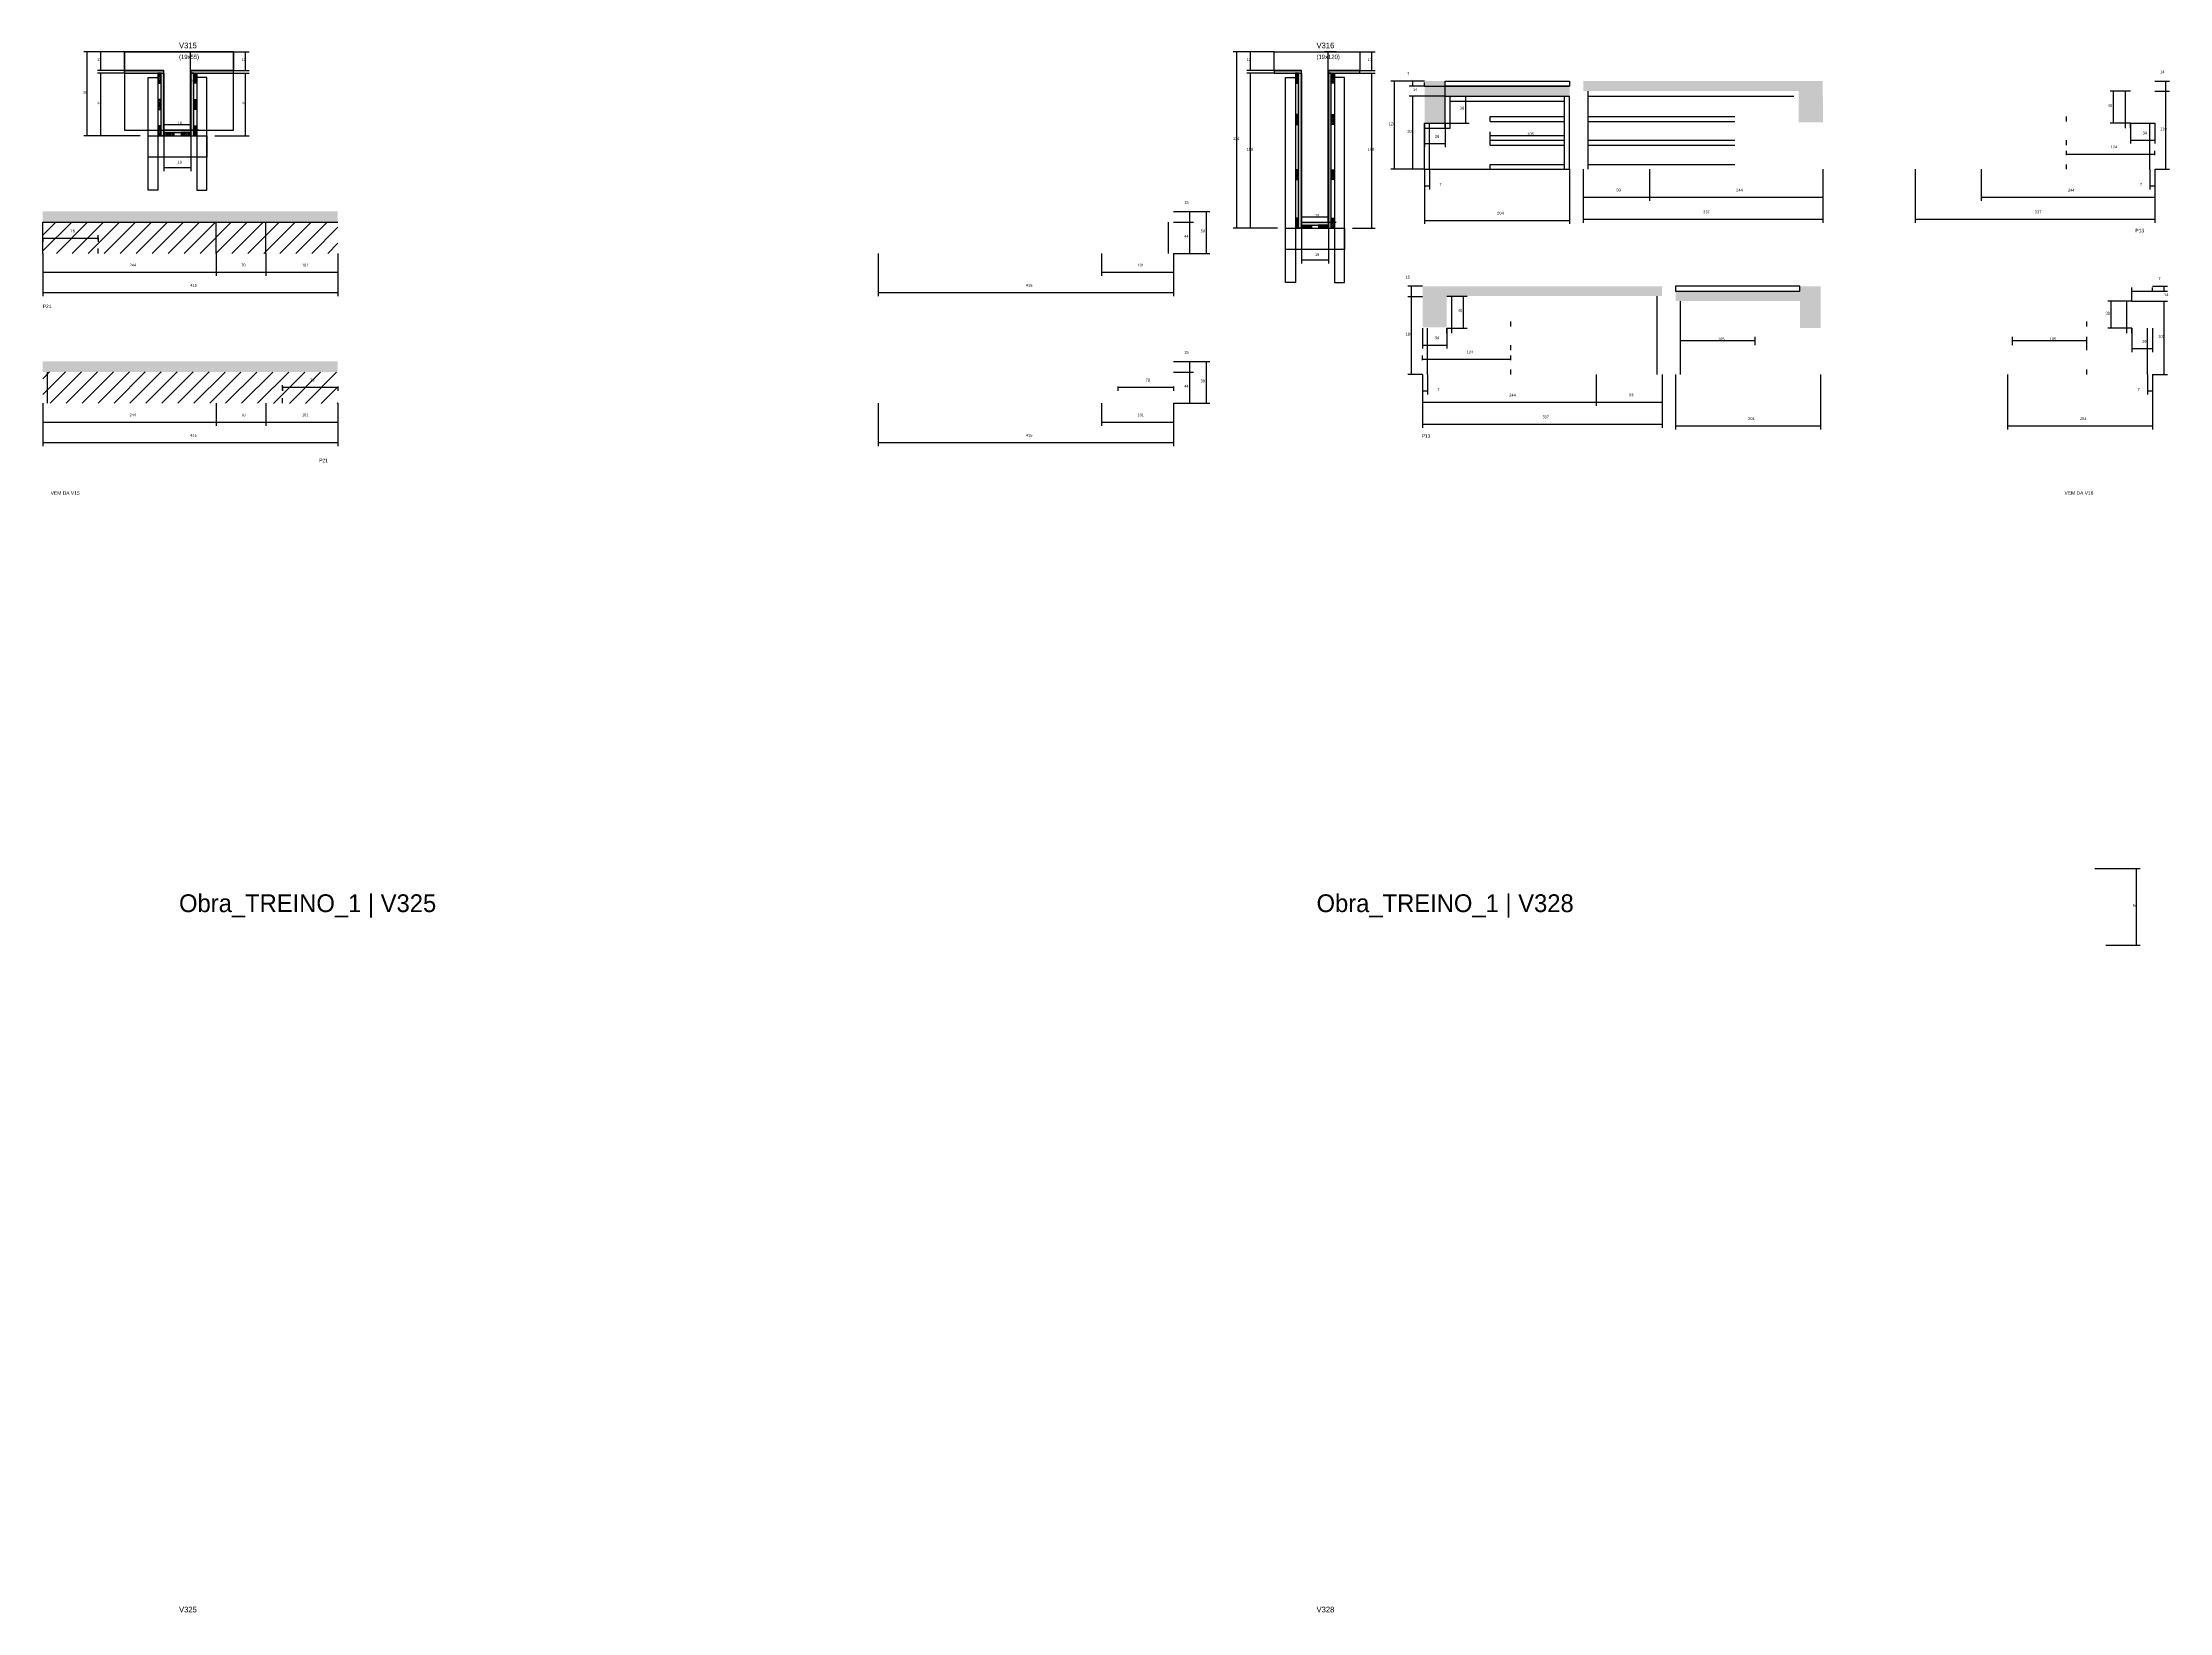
# Model space of a CAD drawing. Header units: metres. Extents: x -2848 to 22762, y -45195 to 1016.
# Drawn here: x 6208 to 9200, y -4395 to -2187 of the extents above; entities that cross this region are included whole.
import ezdxf

# ---------------------------------------------------------------- set-up
doc = ezdxf.new("R2010")
doc.units = ezdxf.units.M
for name, color, linetype in [('CONCRETO', 251, 'Continuous'), ('COTA', 4, 'Continuous'), ('Cota Seção (2x)', 4, 'Continuous'), ('Hachura', 253, 'Continuous'), ('LABEL_ID', 3, 'Continuous'), ('Madeira', 126, 'Continuous'), ('NOMENCLATURA', 7, 'Continuous'), ('Painéis', 200, 'Continuous'), ('REAPROVEITAMENTO', 251, 'Continuous'), ('SARR_2.2x7', 40, 'Continuous'), ('SARR_3.5x7', 81, 'Continuous'), ('Texto Seção', 7, 'Continuous')]:
    doc.layers.add(name, color=color, linetype=linetype)

msp = doc.modelspace()

# ---------------------------------------------------------------- hatches: boundary and pattern name
at = {"layer": 'COTA'}
h = msp.add_hatch(dxfattribs=at)
h.set_pattern_fill('AR-CONC', scale=0.03)
h.paths.add_polyline_path([(8181, -2300.2), (8181, -2262.2), (8181, -2262.2), (8355.9, -2262.2), (8355.9, -2262.2), (8355.9, -2248.2), (8355.9, -2248.2), (8181, -2248.2), (8181, -2248.2), (8181, -2241.2), (8181, -2241.2), (8152, -2241.2), (8152, -2241.2), (8152, -2300.2), (8152, -2300.2), (8181, -2300.2)])
h = msp.add_hatch(dxfattribs=at)
h.set_pattern_fill('AR-CONC', scale=0.03)
h.paths.add_polyline_path([(8375.2, -2255.2), (8678.2, -2255.2), (8678.2, -2255.2), (8678.2, -2299.2), (8678.2, -2299.2), (8712.2, -2299.2), (8712.2, -2299.2), (8712.1, -2241.2), (8712.1, -2241.2), (8375.2, -2241.2), (8375.2, -2241.2), (8375.2, -2255.2)])
h = msp.add_hatch(dxfattribs=at)
h.set_pattern_fill('AR-CONC', scale=0.03)
h.paths.add_polyline_path([(6623.3, -2439.4), (6623.3, -2424.4), (6623.3, -2424.4), (6208, -2424.4), (6208, -2424.4), (6208.3, -2439.4), (6208.3, -2439.4), (6623.3, -2439.4)])
h = msp.add_hatch(dxfattribs=at)
h.set_pattern_fill('AR-CONC', scale=0.03)
h.paths.add_polyline_path([(8486.1, -2543.6), (8183.1, -2543.6), (8183.1, -2543.6), (8183.1, -2587.6), (8183.1, -2587.6), (8149.1, -2587.6), (8149.1, -2587.6), (8149.2, -2529.6), (8149.2, -2529.6), (8486.1, -2529.6), (8486.1, -2529.6), (8486.1, -2543.6)])
h = msp.add_hatch(dxfattribs=at)
h.set_pattern_fill('AR-CONC', scale=0.03)
h.paths.add_polyline_path([(8680, -2588.6), (8680, -2550.6), (8680, -2550.6), (8505, -2550.6), (8505, -2550.6), (8505, -2536.6), (8505, -2536.6), (8680, -2536.6), (8680, -2536.6), (8680, -2529.6), (8680, -2529.6), (8709, -2529.6), (8709, -2529.6), (8709, -2588.6), (8709, -2588.6), (8680, -2588.6)])
h = msp.add_hatch(dxfattribs=at)
h.set_pattern_fill('AR-CONC', scale=0.03)
h.paths.add_polyline_path([(6623.3, -2650.3), (6623.3, -2635.3), (6623.3, -2635.3), (6208, -2635.3), (6208, -2635.3), (6208.3, -2650.3), (6208.3, -2650.3), (6623.3, -2650.3)])
at = {"layer": 'Hachura'}
h = msp.add_hatch(color=8, dxfattribs=at)
h.dxf.hatch_style = 1
h.paths.add_polyline_path([(6378.8, -2230), (6378.8, -2226), (6378.8, -2226), (6323.2, -2226), (6323.2, -2226), (6323.2, -2230), (6323.2, -2230), (6378.8, -2230)])
h = msp.add_hatch(dxfattribs=at)
h.set_pattern_fill('ANSI31', scale=0.5)
h.paths.add_polyline_path([(6370.4, -2244), (6374.8, -2244), (6374.8, -2244), (6374.8, -2230), (6374.8, -2230), (6370.4, -2230), (6370.4, -2230), (6370.4, -2244)])
h = msp.add_hatch(color=8, dxfattribs=at)
h.dxf.hatch_style = 1
h.paths.add_polyline_path([(6374.8, -2230), (6378.8, -2230), (6378.8, -2230), (6378.8, -2318), (6378.8, -2318), (6374.8, -2318), (6374.8, -2318), (6374.8, -2230)])
h = msp.add_hatch(color=8, dxfattribs=at)
h.dxf.hatch_style = 1
h.paths.add_polyline_path([(6476.8, -2230), (6476.8, -2226), (6476.8, -2226), (6416.8, -2226), (6416.8, -2226), (6416.8, -2230), (6416.8, -2230), (6476.8, -2230)])
h = msp.add_hatch(color=8, dxfattribs=at)
h.dxf.hatch_style = 1
h.paths.add_polyline_path([(6420.8, -2228), (6416.8, -2228), (6416.8, -2228), (6416.8, -2318), (6416.8, -2318), (6420.8, -2318), (6420.8, -2318), (6420.8, -2228)])
h = msp.add_hatch(dxfattribs=at)
h.set_pattern_fill('ANSI31', scale=0.5)
h.paths.add_polyline_path([(6425.2, -2244), (6420.8, -2244), (6420.8, -2244), (6420.8, -2230), (6420.8, -2230), (6425.2, -2230), (6425.2, -2230), (6425.2, -2244)])
h = msp.add_hatch(color=8, dxfattribs=at)
h.dxf.hatch_style = 1
h.paths.add_polyline_path([(7978.8, -2230), (7978.8, -2226), (7978.8, -2226), (7940.2, -2226), (7940.2, -2226), (7940.2, -2230), (7940.2, -2230), (7978.8, -2230)])
h = msp.add_hatch(dxfattribs=at)
h.set_pattern_fill('ANSI31', scale=0.5)
h.paths.add_polyline_path([(7970.4, -2244), (7974.8, -2244), (7974.8, -2244), (7974.8, -2230), (7974.8, -2230), (7970.4, -2230), (7970.4, -2230), (7970.4, -2244)])
h = msp.add_hatch(color=8, dxfattribs=at)
h.dxf.hatch_style = 1
h.paths.add_polyline_path([(7974.8, -2230), (7978.8, -2230), (7978.8, -2230), (7978.8, -2448), (7978.8, -2448), (7974.8, -2448), (7974.8, -2448), (7974.8, -2230)])
h = msp.add_hatch(color=8, dxfattribs=at)
h.dxf.hatch_style = 1
h.paths.add_polyline_path([(8060.8, -2230), (8060.8, -2226), (8060.8, -2226), (8016.8, -2226), (8016.8, -2226), (8016.8, -2230), (8016.8, -2230), (8060.8, -2230)])
h = msp.add_hatch(color=8, dxfattribs=at)
h.dxf.hatch_style = 1
h.paths.add_polyline_path([(8020.8, -2228), (8016.8, -2228), (8016.8, -2228), (8016.8, -2448), (8016.8, -2448), (8020.8, -2448), (8020.8, -2448), (8020.8, -2228)])
h = msp.add_hatch(dxfattribs=at)
h.set_pattern_fill('ANSI31', scale=0.5)
h.paths.add_polyline_path([(8025.2, -2244), (8020.8, -2244), (8020.8, -2244), (8020.8, -2230), (8020.8, -2230), (8025.2, -2230), (8025.2, -2230), (8025.2, -2244)])
h = msp.add_hatch(dxfattribs=at)
h.set_pattern_fill('ANSI31', scale=0.5)
h.paths.add_polyline_path([(6370.4, -2281), (6374.8, -2281), (6374.8, -2281), (6374.8, -2267), (6374.8, -2267), (6370.4, -2267), (6370.4, -2267), (6370.4, -2281)])
h = msp.add_hatch(dxfattribs=at)
h.set_pattern_fill('ANSI31', scale=0.5)
h.paths.add_polyline_path([(6425.2, -2281), (6420.8, -2281), (6420.8, -2281), (6420.8, -2267), (6420.8, -2267), (6425.2, -2267), (6425.2, -2267), (6425.2, -2281)])
h = msp.add_hatch(dxfattribs=at)
h.set_pattern_fill('ANSI31', scale=0.5)
h.paths.add_polyline_path([(7970.4, -2302), (7974.8, -2302), (7974.8, -2302), (7974.8, -2288), (7974.8, -2288), (7970.4, -2288), (7970.4, -2288), (7970.4, -2302)])
h = msp.add_hatch(dxfattribs=at)
h.set_pattern_fill('ANSI31', scale=0.5)
h.paths.add_polyline_path([(8025.2, -2302), (8020.8, -2302), (8020.8, -2302), (8020.8, -2288), (8020.8, -2288), (8025.2, -2288), (8025.2, -2288), (8025.2, -2302)])
h = msp.add_hatch(dxfattribs=at)
h.set_pattern_fill('ANSI31', scale=0.5)
h.paths.add_polyline_path([(6370.4, -2318), (6374.8, -2318), (6374.8, -2318), (6374.8, -2304), (6374.8, -2304), (6370.4, -2304), (6370.4, -2304), (6370.4, -2318)])
h = msp.add_hatch(color=8, dxfattribs=at)
h.dxf.hatch_style = 1
h.paths.add_polyline_path([(6416.8, -2313.6), (6416.8, -2310), (6416.8, -2310), (6378.8, -2310), (6378.8, -2310), (6378.8, -2313.6), (6378.8, -2313.6), (6416.8, -2313.6)])
h = msp.add_hatch(dxfattribs=at)
h.set_pattern_fill('ANSI31', scale=0.5)
h.paths.add_polyline_path([(6378.8, -2318), (6378.8, -2313.6), (6378.8, -2313.6), (6392.8, -2313.6), (6392.8, -2313.6), (6392.8, -2318), (6392.8, -2318), (6378.8, -2318)])
h = msp.add_hatch(dxfattribs=at)
h.set_pattern_fill('ANSI31', scale=0.5)
h.paths.add_polyline_path([(6416.8, -2318), (6416.8, -2313.6), (6416.8, -2313.6), (6402.8, -2313.6), (6402.8, -2313.6), (6402.8, -2318), (6402.8, -2318), (6416.8, -2318)])
h = msp.add_hatch(dxfattribs=at)
h.set_pattern_fill('ANSI31', scale=0.5)
h.paths.add_polyline_path([(6425.2, -2318), (6420.8, -2318), (6420.8, -2318), (6420.8, -2304), (6420.8, -2304), (6425.2, -2304), (6425.2, -2304), (6425.2, -2318)])
h = msp.add_hatch(dxfattribs=at)
h.set_pattern_fill('ANSI31', scale=0.5)
h.paths.add_polyline_path([(7970.4, -2379.7), (7974.8, -2379.7), (7974.8, -2379.7), (7974.8, -2365.7), (7974.8, -2365.7), (7970.4, -2365.7), (7970.4, -2365.7), (7970.4, -2379.7)])
h = msp.add_hatch(dxfattribs=at)
h.set_pattern_fill('ANSI31', scale=0.5)
h.paths.add_polyline_path([(8025.2, -2379.7), (8020.8, -2379.7), (8020.8, -2379.7), (8020.8, -2365.7), (8020.8, -2365.7), (8025.2, -2365.7), (8025.2, -2365.7), (8025.2, -2379.7)])
h = msp.add_hatch(dxfattribs=at)
h.set_pattern_fill('ANSI31', scale=0.5)
h.paths.add_polyline_path([(7970.4, -2448), (7974.8, -2448), (7974.8, -2448), (7974.8, -2434), (7974.8, -2434), (7970.4, -2434), (7970.4, -2434), (7970.4, -2448)])
h = msp.add_hatch(color=8, dxfattribs=at)
h.dxf.hatch_style = 1
h.paths.add_polyline_path([(8016.8, -2443.6), (8016.8, -2440), (8016.8, -2440), (7978.8, -2440), (7978.8, -2440), (7978.8, -2443.6), (7978.8, -2443.6), (8016.8, -2443.6)])
h = msp.add_hatch(dxfattribs=at)
h.set_pattern_fill('ANSI31', scale=0.5)
h.paths.add_polyline_path([(7978.8, -2448), (7978.8, -2443.6), (7978.8, -2443.6), (7992.8, -2443.6), (7992.8, -2443.6), (7992.8, -2448), (7992.8, -2448), (7978.8, -2448)])
h = msp.add_hatch(dxfattribs=at)
h.set_pattern_fill('ANSI31', scale=0.5)
h.paths.add_polyline_path([(8016.8, -2448), (8016.8, -2443.6), (8016.8, -2443.6), (8002.8, -2443.6), (8002.8, -2443.6), (8002.8, -2448), (8002.8, -2448), (8016.8, -2448)])
h = msp.add_hatch(dxfattribs=at)
h.set_pattern_fill('ANSI31', scale=0.5)
h.paths.add_polyline_path([(8025.2, -2448), (8020.8, -2448), (8020.8, -2448), (8020.8, -2434), (8020.8, -2434), (8025.2, -2434), (8025.2, -2434), (8025.2, -2448)])
at = {"layer": 'REAPROVEITAMENTO'}
h = msp.add_hatch(dxfattribs=at)
h.set_pattern_fill('ANSI31', scale=5)
h.paths.add_polyline_path([(6623.3, -2483.4), (6623.3, -2439.4), (6623.3, -2439.4), (6208.3, -2439.4), (6208.3, -2439.4), (6208.3, -2483.4), (6208.3, -2483.4), (6623.3, -2483.4)])
h = msp.add_hatch(dxfattribs=at)
h.set_pattern_fill('ANSI31', scale=5)
h.paths.add_polyline_path([(6208.3, -2694), (6208.3, -2650), (6208.3, -2650), (6623.3, -2650.5), (6623.3, -2650.5), (6623.3, -2694.5), (6623.3, -2694.5), (6208.3, -2694)])

# ---------------------------------------------------------------- linework, layer by layer
at = {"layer": 'CONCRETO'}
for points in [[(6323.2, -2226), (6323.2, -2200), (6476.8, -2200), (6476.8, -2226), (6416.8, -2226), (6416.8, -2310), (6378.8, -2310), (6378.8, -2226)], [(6323.2, -2310), (6476.8, -2310), (6476.8, -2200), (6323.2, -2200)], [(7940.2, -2226), (7940.2, -2200), (8060.8, -2200), (8060.8, -2226), (8016.8, -2226), (8016.8, -2440), (7978.8, -2440), (7978.8, -2226)]]:
    msp.add_lwpolyline(points, close=True, dxfattribs=at)
at = {"layer": 'COTA'}
for p, q in [((6323.2, -2200), (6265.9, -2200)), ((6270.9, -2318), (6270.9, -2200)), ((6323.2, -2200), (6285.2, -2200)), ((6290.2, -2226), (6290.2, -2200)), ((6476.8, -2200), (6498.7, -2200)), ((6493.7, -2226), (6493.7, -2200)), ((7940.2, -2200), (7882.8, -2200)), ((7887.8, -2448), (7887.8, -2200)), ((7940.2, -2200), (7902.1, -2200)), ((7907.1, -2226), (7907.1, -2200)), ((8060.8, -2200), (8082.6, -2200)), ((8077.6, -2226), (8077.6, -2200)), ((6323.2, -2226), (6285.2, -2226)), ((6323.2, -2230), (6285.2, -2230)), ((6290.2, -2318), (6290.2, -2230)), ((6476.8, -2226), (6498.7, -2226)), ((6476.8, -2230), (6498.7, -2230)), ((6493.7, -2318), (6493.7, -2230)), ((7940.2, -2226), (7902.1, -2226)), ((7940.2, -2230), (7902.1, -2230)), ((7907.1, -2448), (7907.1, -2230)), ((8060.8, -2226), (8082.6, -2226)), ((8060.8, -2230), (8082.6, -2230)), ((8077.6, -2448), (8077.6, -2230)), ((8152, -2241.2), (8130.5, -2241.2)), ((8135.5, -2248.2), (8135.5, -2241.2)), ((8152, -2248.2), (8152, -2243.2)), ((8181, -2262.2), (8181, -2243.2)), ((9178.9, -2241.2), (9199.7, -2241.2)), ((9194.7, -2255.2), (9194.7, -2241.2)), ((8152, -2248.2), (8130.5, -2248.2)), ((8181, -2262.2), (8130.5, -2262.2)), ((8135.5, -2365.2), (8135.5, -2262.2)), ((8152, -2248.2), (8181, -2248.2)), ((9178.9, -2255.2), (9199.7, -2255.2)), ((9178.9, -2255.2), (9199.7, -2255.2)), ((9194.7, -2365.2), (9194.7, -2255.2)), ((6345.2, -2318), (6265.9, -2318)), ((6345.2, -2318), (6285.2, -2318)), ((6378.8, -2318), (6378.8, -2367.7)), ((6416.8, -2318), (6416.8, -2367.7)), ((6450.4, -2318), (6498.7, -2318)), ((6378.8, -2362.7), (6416.8, -2362.7)), ((8152, -2365.2), (8130.5, -2365.2)), ((8152, -2365.2), (8152, -2442.1)), ((8152, -2365.2), (8152, -2393.4)), ((8152, -2388.4), (8159, -2388.4)), ((8159, -2365.2), (8159, -2393.4)), ((8355.9, -2365.2), (8355.9, -2442.1)), ((8375.2, -2365.2), (8375.2, -2409.6)), ((8375.2, -2365.2), (8375.2, -2440.3)), ((8468.2, -2365.2), (8468.2, -2409.6)), ((8468.2, -2365.2), (8468.2, -2409.6)), ((8712.2, -2365.2), (8712.2, -2409.6)), ((8712.2, -2365.2), (8712.2, -2440.3)), ((8841.9, -2365.2), (8841.9, -2440.3)), ((8934.9, -2365.2), (8934.9, -2409.6)), ((9171.9, -2365.2), (9171.9, -2393.4)), ((9171.9, -2388.4), (9178.9, -2388.4)), ((9178.9, -2365.2), (9178.9, -2409.6)), ((9178.9, -2365.2), (9178.9, -2440.3)), ((9178.9, -2365.2), (9199.7, -2365.2)), ((9178.9, -2365.2), (9178.9, -2393.4)), ((8375.2, -2404.6), (8468.2, -2404.6)), ((8468.2, -2404.6), (8712.2, -2404.6)), ((8934.9, -2404.6), (9178.9, -2404.6)), ((7798.6, -2424.4), (7827, -2424.4)), ((7798.6, -2424.4), (7850.1, -2424.4)), ((7798.6, -2439.4), (7827, -2439.4)), ((7798.6, -2439.4), (7827, -2439.4)), ((7822, -2439.4), (7822, -2424.4)), ((7822, -2483.4), (7822, -2439.4)), ((7845.1, -2483.4), (7845.1, -2424.4)), ((7945.2, -2448), (7882.8, -2448)), ((7945.2, -2448), (7902.1, -2448)), ((7978.8, -2448), (7978.8, -2497.7)), ((8016.8, -2448), (8016.8, -2497.7)), ((8050.4, -2448), (8082.6, -2448)), ((8152, -2437.1), (8355.9, -2437.1)), ((8375.2, -2435.3), (8712.2, -2435.3)), ((8841.9, -2435.3), (9178.9, -2435.3)), ((6208.3, -2461.4), (6208.3, -2467.1)), ((6208.3, -2462.1), (6286.3, -2462.1)), ((6286.3, -2461.4), (6286.3, -2467.1)), ((6208.3, -2483.4), (6208.3, -2515)), ((6208.3, -2483.4), (6208.3, -2543.5)), ((6208.3, -2510), (6452.3, -2510)), ((6452.3, -2483.4), (6452.3, -2515)), ((6452.3, -2483.4), (6452.3, -2515)), ((6452.3, -2510), (6522.3, -2510)), ((6522.3, -2483.4), (6522.3, -2515)), ((6522.3, -2483.4), (6522.3, -2515)), ((6522.3, -2510), (6623.3, -2510)), ((6623.3, -2483.4), (6623.3, -2515)), ((6623.3, -2483.4), (6623.3, -2543.5)), ((7383.6, -2483.4), (7383.6, -2543.5)), ((7697.6, -2483.4), (7697.6, -2515)), ((7697.6, -2510), (7798.6, -2510)), ((7798.6, -2483.4), (7798.6, -2515)), ((7798.6, -2483.4), (7798.6, -2543.5)), ((7798.6, -2483.4), (7827, -2483.4)), ((7798.6, -2483.4), (7850.1, -2483.4)), ((7978.8, -2492.7), (8016.8, -2492.7)), ((6208.3, -2538.5), (6623.3, -2538.5)), ((7383.6, -2538.5), (7798.6, -2538.5)), ((8149.1, -2529.6), (8128.4, -2529.6)), ((8133.4, -2544.6), (8133.4, -2529.6)), ((9146.7, -2550.6), (9146.7, -2531.6)), ((9146.7, -2536.6), (9175.7, -2536.6)), ((9175.7, -2529.6), (9197.1, -2529.6)), ((9175.7, -2536.6), (9175.7, -2531.6)), ((9175.7, -2536.6), (9197.1, -2536.6)), ((9192.1, -2536.6), (9192.1, -2529.6)), ((8149.1, -2544.6), (8128.4, -2544.6)), ((8149.1, -2544.6), (8128.4, -2544.6)), ((8133.4, -2653.6), (8133.4, -2544.6)), ((9146.7, -2550.6), (9197.1, -2550.6)), ((9192.1, -2653.6), (9192.1, -2550.6)), ((7798.6, -2635.3), (7827, -2635.3)), ((7798.6, -2635.3), (7850.1, -2635.3)), ((7798.6, -2650.3), (7827, -2650.3)), ((7798.6, -2650.3), (7827, -2650.3)), ((7822, -2650.3), (7822, -2635.3)), ((7822, -2694.3), (7822, -2650.3)), ((7845.1, -2694.3), (7845.1, -2635.3)), ((8149.1, -2653.6), (8128.4, -2653.6)), ((8149.1, -2653.6), (8149.1, -2697.9)), ((8149.1, -2653.6), (8149.1, -2728.6)), ((8149.1, -2653.6), (8149.1, -2681.8)), ((8156.1, -2653.6), (8156.1, -2681.8)), ((8393.1, -2653.6), (8393.1, -2697.9)), ((8393.1, -2653.6), (8393.1, -2697.9)), ((8486.1, -2653.6), (8486.1, -2697.9)), ((8486.1, -2653.6), (8486.1, -2728.6)), ((8505, -2653.6), (8505, -2731)), ((8709, -2653.6), (8709, -2731)), ((8971.7, -2653.6), (8971.7, -2731)), ((9168.7, -2653.6), (9168.7, -2681.8)), ((9175.7, -2653.6), (9175.7, -2731)), ((9175.7, -2653.6), (9197.1, -2653.6)), ((9175.7, -2653.6), (9175.7, -2681.8)), ((6545.3, -2670.6), (6545.3, -2676.8)), ((6545.3, -2671.8), (6623.3, -2671.8)), ((6623.3, -2670.6), (6623.3, -2676.8)), ((7720.6, -2670.6), (7720.6, -2676.8)), ((7720.6, -2671.8), (7798.6, -2671.8)), ((7798.6, -2670.6), (7798.6, -2676.8)), ((8149.1, -2676.8), (8156.1, -2676.8)), ((9168.7, -2676.8), (9175.7, -2676.8)), ((6208.3, -2694.3), (6208.3, -2725.8)), ((6208.3, -2694.3), (6208.3, -2754.4)), ((6208.3, -2720.8), (6452.3, -2720.8)), ((6452.3, -2694.3), (6452.3, -2725.8)), ((6452.3, -2694.3), (6452.3, -2725.8)), ((6452.3, -2720.8), (6522.3, -2720.8)), ((6522.3, -2694.3), (6522.3, -2725.8)), ((6522.3, -2694.3), (6522.3, -2725.8)), ((6522.3, -2720.8), (6623.3, -2720.8)), ((6623.3, -2694.3), (6623.3, -2725.8)), ((6623.3, -2694.3), (6623.3, -2754.4)), ((7383.6, -2694.3), (7383.6, -2754.4)), ((7697.6, -2694.3), (7697.6, -2725.8)), ((7697.6, -2720.8), (7798.6, -2720.8)), ((7798.6, -2694.3), (7798.6, -2725.8)), ((7798.6, -2694.3), (7798.6, -2754.4)), ((7798.6, -2694.3), (7827, -2694.3)), ((7798.6, -2694.3), (7850.1, -2694.3)), ((8149.1, -2692.9), (8393.1, -2692.9)), ((8393.1, -2692.9), (8486.1, -2692.9)), ((6208.3, -2749.4), (6623.3, -2749.4)), ((7383.6, -2749.4), (7798.6, -2749.4)), ((8149.1, -2723.6), (8486.1, -2723.6)), ((8505, -2726), (8709, -2726)), ((8971.7, -2726), (9175.7, -2726)), ((9094.5, -3348.6), (9158.4, -3348.6)), ((9153.4, -3456.6), (9153.4, -3348.6)), ((9110.1, -3456.6), (9158.4, -3456.6))]:
    msp.add_line(p, q, dxfattribs=at)
at = {"layer": 'Cota Seção (2x)'}
for p, q in [((6427.8, -2200), (6411.3, -2200)), ((6416.3, -2310), (6416.3, -2200)), ((8027.8, -2200), (8011.3, -2200)), ((8016.3, -2440), (8016.3, -2200)), ((8152, -2241.2), (8104.6, -2241.2)), ((8109.6, -2365.2), (8109.6, -2241.2)), ((8181, -2262.2), (8214.8, -2262.2)), ((8209.8, -2300.2), (8209.8, -2262.2)), ((9144.9, -2255.2), (9116.1, -2255.2)), ((9121.1, -2300.2), (9121.1, -2255.2)), ((6378.8, -2318), (6378.8, -2297)), ((6378.8, -2302), (6416.8, -2302)), ((6416.8, -2318), (6416.8, -2297)), ((8152, -2300.2), (8152, -2334.1)), ((8181, -2300.2), (8214.8, -2300.2)), ((8181, -2300.2), (8181, -2334.1)), ((9144.9, -2300.2), (9116.1, -2300.2)), ((9144.9, -2300.2), (9144.9, -2329.1)), ((9178.9, -2300.2), (9178.9, -2329.1)), ((6427.8, -2310), (6411.3, -2310)), ((8152, -2329.1), (8181, -2329.1)), ((8244, -2324.1), (8244, -2312.6)), ((8244, -2317.6), (8349, -2317.6)), ((8349, -2324.1), (8349, -2312.6)), ((9144.9, -2324.1), (9178.9, -2324.1)), ((9054.9, -2345.4), (9054.9, -2339)), ((9054.9, -2344), (9178.9, -2344)), ((9178.9, -2345.4), (9178.9, -2339)), ((8152, -2365.2), (8104.6, -2365.2)), ((7978.8, -2448), (7978.8, -2427)), ((7978.8, -2432), (8016.8, -2432)), ((8027.8, -2440), (8011.3, -2440)), ((8016.8, -2448), (8016.8, -2427)), ((8183.1, -2543.6), (8211.9, -2543.6)), ((8206.9, -2588.6), (8206.9, -2543.6)), ((9146.7, -2550.6), (9112.9, -2550.6)), ((9117.9, -2588.6), (9117.9, -2550.6)), ((8149.1, -2588.6), (8149.1, -2617.4)), ((8183.1, -2588.6), (8211.9, -2588.6)), ((8183.1, -2588.6), (8183.1, -2617.4)), ((8512, -2612.4), (8512, -2600.9)), ((8617, -2612.4), (8617, -2600.9)), ((8978.7, -2612.4), (8978.7, -2600.9)), ((9083.7, -2612.4), (9083.7, -2600.9)), ((9146.7, -2588.6), (9112.9, -2588.6)), ((9146.7, -2588.6), (9146.7, -2622.4)), ((9175.7, -2588.6), (9175.7, -2622.4)), ((8149.1, -2612.4), (8183.1, -2612.4)), ((8149.1, -2633.8), (8149.1, -2627.3)), ((8149.1, -2632.3), (8273.1, -2632.3)), ((8273.1, -2633.8), (8273.1, -2627.3)), ((8512, -2605.9), (8617, -2605.9)), ((8978.7, -2605.9), (9083.7, -2605.9)), ((9146.7, -2617.4), (9175.7, -2617.4))]:
    msp.add_line(p, q, dxfattribs=at)
at = {"layer": 'Madeira'}
for points in [[(6370.4, -2244), (6374.8, -2244), (6374.8, -2230), (6370.4, -2230)], [(6425.2, -2244), (6420.8, -2244), (6420.8, -2230), (6425.2, -2230)], [(7970.4, -2244), (7974.8, -2244), (7974.8, -2230), (7970.4, -2230)], [(8025.2, -2244), (8020.8, -2244), (8020.8, -2230), (8025.2, -2230)], [(6370.4, -2281), (6374.8, -2281), (6374.8, -2267), (6370.4, -2267)], [(6425.2, -2281), (6420.8, -2281), (6420.8, -2267), (6425.2, -2267)], [(7970.4, -2302), (7974.8, -2302), (7974.8, -2288), (7970.4, -2288)], [(8025.2, -2302), (8020.8, -2302), (8020.8, -2288), (8025.2, -2288)], [(6370.4, -2318), (6374.8, -2318), (6374.8, -2304), (6370.4, -2304)], [(6378.8, -2318), (6378.8, -2313.6), (6392.8, -2313.6), (6392.8, -2318)], [(6416.8, -2318), (6416.8, -2313.6), (6402.8, -2313.6), (6402.8, -2318)], [(6425.2, -2318), (6420.8, -2318), (6420.8, -2304), (6425.2, -2304)], [(7970.4, -2379.7), (7974.8, -2379.7), (7974.8, -2365.7), (7970.4, -2365.7)], [(8025.2, -2379.7), (8020.8, -2379.7), (8020.8, -2365.7), (8025.2, -2365.7)], [(7970.4, -2448), (7974.8, -2448), (7974.8, -2434), (7970.4, -2434)], [(7978.8, -2448), (7978.8, -2443.6), (7992.8, -2443.6), (7992.8, -2448)], [(8016.8, -2448), (8016.8, -2443.6), (8002.8, -2443.6), (8002.8, -2448)], [(8025.2, -2448), (8020.8, -2448), (8020.8, -2434), (8025.2, -2434)]]:
    msp.add_lwpolyline(points, close=True, dxfattribs=at)
at = {"layer": 'Painéis'}
for p, q in [((6323.2, -2226), (6378.8, -2226)), ((6323.2, -2230), (6323.2, -2226)), ((6378.8, -2230), (6378.8, -2226)), ((6378.8, -2318), (6378.8, -2230)), ((6416.8, -2226), (6476.8, -2226)), ((6416.8, -2230), (6416.8, -2226)), ((6416.8, -2318), (6416.8, -2230)), ((6476.8, -2230), (6476.8, -2226)), ((7940.2, -2226), (7978.8, -2226)), ((8016.8, -2226), (8060.8, -2226)), ((8181, -2241.2), (8355.9, -2241.2)), ((8181, -2248.2), (8181, -2241.2)), ((8181, -2248.2), (8355.9, -2248.2)), ((8181, -2262.2), (8355.9, -2262.2)), ((8181, -2300.2), (8181, -2262.2)), ((8355.9, -2365.2), (8355.9, -2262.2)), ((8152, -2300.2), (8181, -2300.2)), ((8152, -2365.2), (8152, -2300.2)), ((9144.9, -2300.2), (9178.9, -2300.2)), ((6378.8, -2310), (6416.8, -2310)), ((6378.8, -2313.6), (6378.8, -2310)), ((6416.8, -2313.6), (6416.8, -2310)), ((8152, -2365.2), (8355.9, -2365.2)), ((6208.3, -2439.4), (6623.3, -2439.4)), ((6208.3, -2483.4), (6208.3, -2439.4)), ((6452.3, -2483.4), (6452.3, -2439.4)), ((6522.3, -2483.4), (6522.3, -2439.4))]:
    msp.add_line(p, q, dxfattribs=at)
for points in [[(6378.8, -2230), (6378.8, -2226), (6323.2, -2226), (6323.2, -2230)], [(6374.8, -2230), (6378.8, -2230), (6378.8, -2318), (6374.8, -2318)], [(6476.8, -2230), (6476.8, -2226), (6416.8, -2226), (6416.8, -2230)], [(6420.8, -2230), (6416.8, -2230), (6416.8, -2318), (6420.8, -2318)], [(7978.8, -2230), (7978.8, -2226), (7940.2, -2226), (7940.2, -2230)], [(7974.8, -2230), (7978.8, -2230), (7978.8, -2448), (7974.8, -2448)], [(8060.8, -2230), (8060.8, -2226), (8016.8, -2226), (8016.8, -2230)], [(8020.8, -2230), (8016.8, -2230), (8016.8, -2448), (8020.8, -2448)], [(8355.9, -2248.2), (8181, -2248.2), (8181, -2241.2), (8355.9, -2241.2)], [(6416.8, -2313.6), (6416.8, -2310), (6378.8, -2310), (6378.8, -2313.6)], [(8016.8, -2443.6), (8016.8, -2440), (7978.8, -2440), (7978.8, -2443.6)], [(8505, -2536.6), (8680, -2536.6), (8680, -2529.6), (8505, -2529.6)]]:
    msp.add_lwpolyline(points, close=True, dxfattribs=at)
at = {"layer": 'SARR_2.2x7'}
for p, q in [((8188, -2307.2), (8188, -2262.2)), ((8188, -2269.2), (8349, -2269.2)), ((8349, -2365.2), (8349, -2262.2)), ((8382.2, -2365.2), (8382.2, -2255.2)), ((8382.2, -2262.2), (8468.2, -2262.2)), ((8468.2, -2262.2), (8671.2, -2262.2)), ((9137.9, -2307.2), (9137.9, -2255.2)), ((8159, -2365.2), (8159, -2300.2)), ((8181, -2307.2), (8181, -2300.2)), ((8244, -2290.8), (8349, -2290.8)), ((8244, -2297.8), (8244, -2290.8)), ((8244, -2297.8), (8349, -2297.8)), ((8382.2, -2290.8), (8468.2, -2290.8)), ((8382.2, -2297.8), (8468.2, -2297.8)), ((8468.2, -2290.8), (8588.2, -2290.8)), ((8468.2, -2297.8), (8588.2, -2297.8)), ((9054.9, -2297.8), (9054.9, -2290.8)), ((9144.9, -2307.2), (9144.9, -2300.2)), ((9171.9, -2365.2), (9171.9, -2300.2)), ((8152, -2307.2), (8181, -2307.2)), ((8181, -2307.2), (8188, -2307.2)), ((8244, -2324.1), (8349, -2324.1)), ((8244, -2331.1), (8244, -2324.1)), ((8244, -2331.1), (8349, -2331.1)), ((8382.2, -2324.1), (8468.2, -2324.1)), ((8382.2, -2331.1), (8468.2, -2331.1)), ((8468.2, -2324.1), (8588.2, -2324.1)), ((8468.2, -2331.1), (8588.2, -2331.1)), ((9054.9, -2331.1), (9054.9, -2324.1)), ((8244, -2358.2), (8349, -2358.2)), ((8244, -2365.2), (8244, -2358.2)), ((8382.2, -2358.2), (8468.2, -2358.2)), ((8468.2, -2358.2), (8588.2, -2358.2)), ((9054.9, -2365.2), (9054.9, -2358.2)), ((7791.6, -2483.4), (7791.6, -2439.4)), ((6286.3, -2464.9), (6286.3, -2457.9)), ((6286.3, -2483.4), (6286.3, -2476.4)), ((8190.1, -2595.6), (8190.1, -2543.6)), ((8479.2, -2653.6), (8479.2, -2543.6)), ((8512, -2653.6), (8512, -2550.6)), ((9139.7, -2595.6), (9139.7, -2550.6)), ((8156.1, -2653.6), (8156.1, -2588.6)), ((8183.1, -2595.6), (8183.1, -2588.6)), ((8273.1, -2586.1), (8273.1, -2579.1)), ((9083.7, -2586.1), (9083.7, -2579.1)), ((9146.7, -2595.6), (9146.7, -2588.6)), ((9168.7, -2653.6), (9168.7, -2588.6)), ((8273.1, -2619.4), (8273.1, -2612.4)), ((9083.7, -2619.4), (9083.7, -2612.4)), ((6215.2, -2694.3), (6215.2, -2650.3)), ((8273.1, -2653.6), (8273.1, -2646.6)), ((9083.7, -2653.6), (9083.7, -2646.6)), ((6545.3, -2675.8), (6545.3, -2668.8)), ((6545.3, -2694.3), (6545.3, -2687.3))]:
    msp.add_line(p, q, dxfattribs=at)
at = {"layer": 'SARR_3.5x7'}
for points in [[(6356.4, -2236), (6370.4, -2236), (6370.4, -2394.5), (6356.4, -2394.5)], [(6439.2, -2236), (6425.2, -2236), (6425.2, -2394.5), (6439.2, -2394.5)], [(7956.4, -2236), (7970.4, -2236), (7970.4, -2524.5), (7956.4, -2524.5)], [(8039.2, -2236), (8025.2, -2236), (8025.2, -2524.5), (8039.2, -2524.5)], [(6356.4, -2318), (6439.2, -2318), (6439.2, -2348), (6356.4, -2348)], [(7956.4, -2448), (8039.2, -2448), (8039.2, -2478), (7956.4, -2478)]]:
    msp.add_lwpolyline(points, close=True, dxfattribs=at)

# ---------------------------------------------------------------- texts
at = {"layer": 'COTA'}
for s, p in [('13', (6284.7, -2213)), ('13', (6488.2, -2213)), ('13', (7901.6, -2213)), ('13', (8072.1, -2213)), ('7', (8127.4, -2232.4)), ('14', (9186.6, -2230.2)), ('59', (6265.4, -2259)), ('44', (6284.7, -2274)), ('44', (6488.2, -2274)), ('14', (8135.5, -2255.2)), ('124', (7882.3, -2324)), ('103', (8127.3, -2313.7)), ('110', (9186.6, -2310.2)), ('19', (6397.8, -2357.2)), ('109', (7901.6, -2339)), ('109', (8072.1, -2339)), ('7', (8172.7, -2388.4)), ('93', (8421.7, -2396.4)), ('244', (8590.2, -2396.5)), ('244', (9056.9, -2396.5)), ('7', (9158.2, -2388.4)), ('15', (7813.9, -2413.7)), ('337', (8543.7, -2427)), ('337', (9010.4, -2427)), ('78', (6247.3, -2454)), ('59', (7837, -2453.9)), ('204', (8254, -2429)), ('44', (7813.9, -2461.4)), ('244', (6330.3, -2501.9)), ('70', (6487.3, -2501.9)), ('101', (6572.8, -2501.9)), ('101', (7748.1, -2501.9)), ('19', (7997.8, -2487.2)), ('415', (6415.8, -2530.4)), ('415', (7591.1, -2530.4)), ('15', (8125.3, -2518.9)), ('7', (9184.1, -2520.7)), ('14', (9192.1, -2543.6)), ('109', (8125.3, -2599.1)), ('103', (9183.9, -2602.1)), ('15', (7813.9, -2624.6)), ('78', (6584.3, -2663.7)), ('78', (7759.6, -2663.7)), ('59', (7837, -2664.8)), ('44', (7813.9, -2672.3)), ('7', (8169.9, -2676.8)), ('244', (8271.1, -2684.9)), ('93', (8439.6, -2684.7)), ('7', (9154.9, -2676.8)), ('244', (6330.3, -2712.8)), ('70', (6487.3, -2712.7)), ('101', (6572.8, -2712.7)), ('101', (7748.1, -2712.7)), ('337', (8317.6, -2715.4)), ('204', (8607, -2717.9)), ('204', (9073.7, -2717.9)), ('415', (6415.8, -2741.3)), ('415', (7591.1, -2741.3)), ('54', (9147.9, -3402.6))]:
    msp.add_text(s, height=4, dxfattribs=at).set_placement(p)
at = {"layer": 'Cota Seção (2x)'}
for s, p in [('55', (6416.3, -2242)), ('120', (8016.3, -2242)), ('19', (6397.8, -2302)), ('124', (8101.5, -2303.2)), ('38', (8201.5, -2281.2)), ('45', (9113, -2277.7)), ('29', (8166.5, -2321)), ('105', (8296.5, -2317.6)), ('124', (9116.9, -2335.9)), ('34', (9161.9, -2315.9)), ('19', (7997.8, -2432)), ('45', (8198.8, -2566.1)), ('38', (9109.6, -2569.6)), ('34', (8166.1, -2604.2)), ('105', (8564.5, -2605.9)), ('105', (9031.2, -2605.9)), ('124', (8211.1, -2624.2)), ('29', (9161.2, -2609.3))]:
    msp.add_text(s, height=4, dxfattribs=at).set_placement(p)
at = {"layer": 'LABEL_ID'}
for s, p in [('Obra_TREINO_1 | V325', (6400, -3410)), ('Obra_TREINO_1 | V328', (8000, -3410))]:
    msp.add_text(s, height=25, dxfattribs=at).set_placement(p)
at = {"layer": 'NOMENCLATURA'}
for s, p in [('P13', (9151.8, -2453.9)), ('P21', (6208.2, -2560.5)), ('P13', (8147.8, -2742.8)), ('P21', (6597.2, -2777.2))]:
    msp.add_text(s, height=5, dxfattribs=at).set_placement(p)
at = {"layer": 'Texto Seção'}
for s, height, p in [('V315', 8, (6400, -2195)), ('(19x55)', 6, (6400, -2210)), ('V316', 8, (8000, -2195)), ('(19x120)', 6, (8000, -2210)), ('VEM DA V15', 5, (6219.5, -2823)), ('VEM DA V16', 5, (9052.1, -2823)), ('V325', 8, (6400, -4395)), ('V328', 8, (8000, -4395))]:
    msp.add_text(s, height=height, dxfattribs=at).set_placement(p)

doc.saveas('drawing.dxf')
